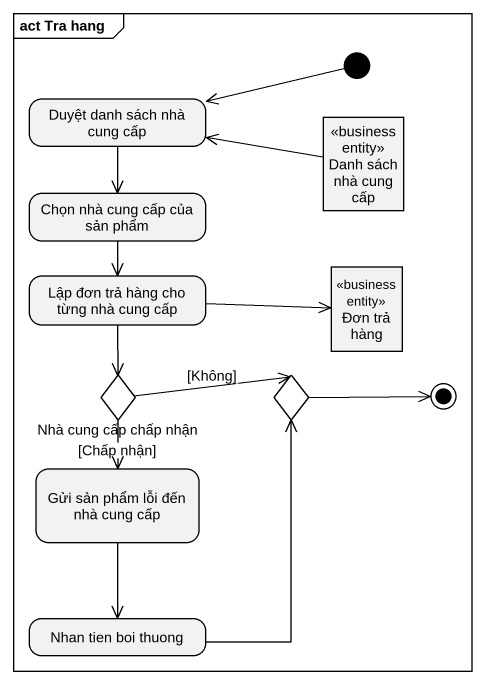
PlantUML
@startuml
mainframe act Tra hang
hide empty description
state "Duyệt danh sách nhà cung cấp" as Duyệt_danh_sách_nhà_cung_cấp
state "Danh sách nhà cung cấp" as Danh_sách_nhà_cung_cấp <<business entity>>
state "Chọn nhà cung cấp của sản phẩm" as Chọn_nhà_cung_cấp_của_sản
state "Lập đơn trả hàng cho từng nhà cung cấp" as Lập_đơn_trả_hàng_cho_từng
state "Đơn trả hàng" as Đơn_trả_hàng <<business entity>>
state "Nhà cung cấp chấp nhận" as Nhà_cung_cấp_chấp_nhận <<choice>>
state choice1 <<choice>>
state "Gửi sản phẩm lỗi đến nhà cung cấp" as Gửi_sản_phẩm_lỗi_đến_nhà
state "Nhan tien boi thuong" as Nhan_tien_boi_thuong
[*] -left-> Duyệt_danh_sách_nhà_cung_cấp
Duyệt_danh_sách_nhà_cung_cấp --> Chọn_nhà_cung_cấp_của_sản
Danh_sách_nhà_cung_cấp -left-> Duyệt_danh_sách_nhà_cung_cấp
Chọn_nhà_cung_cấp_của_sản --> Lập_đơn_trả_hàng_cho_từng
Lập_đơn_trả_hàng_cho_từng -right-> Đơn_trả_hàng
Lập_đơn_trả_hàng_cho_từng --> Nhà_cung_cấp_chấp_nhận
Nhà_cung_cấp_chấp_nhận -right-> choice1 : [Không]
Nhà_cung_cấp_chấp_nhận --> Gửi_sản_phẩm_lỗi_đến_nhà : [Chấp nhận]
Gửi_sản_phẩm_lỗi_đến_nhà --> Nhan_tien_boi_thuong
Nhan_tien_boi_thuong -up-> choice1
choice1 -right-> [*]
@enduml
